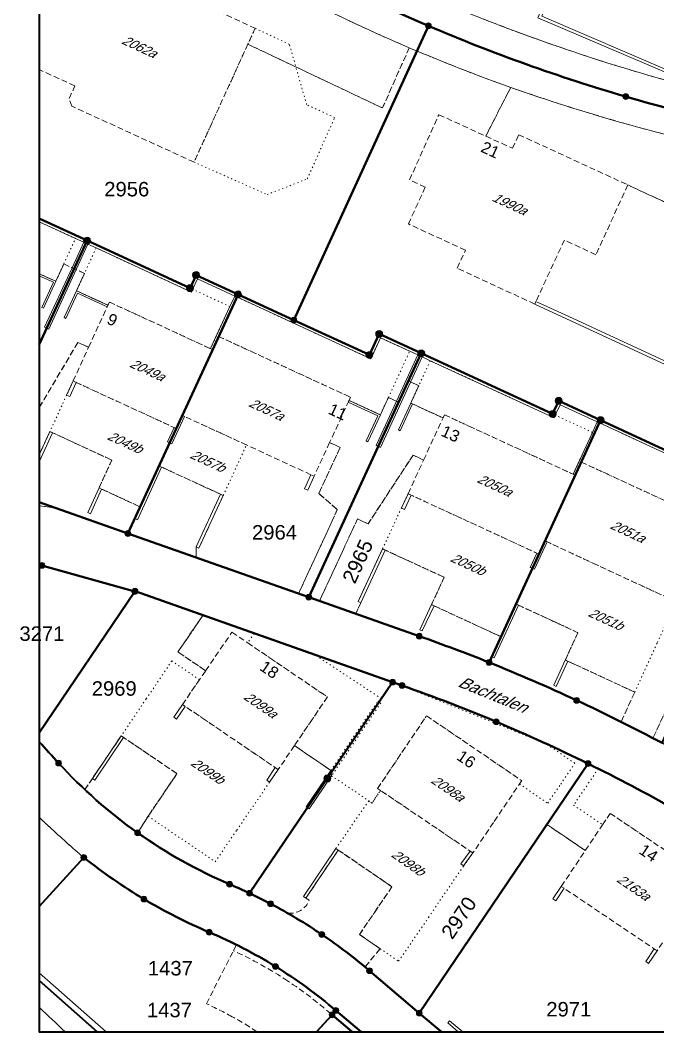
# Model space of a CAD drawing. Header units: metres. Extents: x 2681481 to 2682537, y 1228589 to 1229401.
# Drawn here: x 2681480.9 to 2681536, y 1228589 to 1228676.3 of the extents above; entities that cross this region are included whole.
import ezdxf
from ezdxf.enums import TextEntityAlignment as Align

# ---------------------------------------------------------------- set-up
doc = ezdxf.new("R2010")
doc.units = ezdxf.units.M
doc.linetypes.add('DASHED', pattern=[0.75, 0.5, -0.25])
doc.linetypes.add('DOT', pattern=[0.25, 0, -0.25])
for name, color, linetype, lineweight in [('AV_01219_Gebäudenummer_Objektnamen', 253, 'Continuous', 18), ('AV_01221_Strasse_Weg', 253, 'Continuous', 18), ('AV_01225_Übrige_befestigte_Fläche', 253, 'DASHED', 18), ('AV_01229_Strassenbeschriftung_Objektname', 253, 'Continuous', 18), ('AV_01234_Gartenanlage', 253, 'DASHED', 18), ('AV_01313_Mauer_massiver_Sockel_Lawinenverbauung', 253, 'Continuous', 18), ('AV_01321_Unterirdisches_Gebäude_Reservoir_Unterstand', 253, 'Continuous', 18), ('AV_01329_Objektname', 253, 'Continuous', 18), ('AV_01611_Parzelle', 253, 'Continuous', 40), ('AV_01619_Parzellennummer', 253, 'Continuous', 40), ('AV_01621_Projektierte_Parzelle', 1, 'Continuous', 40), ('AV_01629_Projektierte_Parzellennummer', 1, 'Continuous', 40), ('AV_01653_Bolzen', 253, 'Continuous', 15), ('AV_01657_Unversicherter_Grenzpunkt', 253, 'Continuous', 15)]:
    doc.layers.add(name, color=color, linetype=linetype, lineweight=lineweight)
doc.layers.add('AV_01226', color=253, linetype='Continuous')
doc.layers.add('AV_01299', color=253, linetype='Continuous')
doc.styles.get("Standard").update_dxf_attribs({"font": 'arial.ttf'})

# ---------------------------------------------------------------- blocks, each defined once
blk = doc.blocks.new('GPBOL')
at = {"true_color": 0xffffff}
h = blk.add_hatch(color=7, dxfattribs=at)
edge = h.paths.add_edge_path()
edge.add_arc((0, 0), 0.25, 0, 360)
blk.add_circle((0, 0), 0.25)
blk = doc.blocks.new('GPUV')
at = {"true_color": 0xffffff}
h = blk.add_hatch(color=7, dxfattribs=at)
edge = h.paths.add_edge_path()
edge.add_arc((0, 0), 0.3, 0, 360)
at = {"color": 7, "true_color": 0xffffff}
blk.add_circle((0, 0), 0.3, dxfattribs=at)
blk.add_circle((0, 0), 0.08)

msp = doc.modelspace()

# ---------------------------------------------------------------- linework, layer by layer
at = {"layer": 'AV_01221_Strasse_Weg', "linetype": 'Continuous'}
for points in [[(2681605.488, 1228679.408, -0.09128), (2681588.073, 1228669.158, -0.096375), (2681569.322, 1228666.043, -0.011178), (2681567.088, 1228666.118), (2681557.638, 1228667.053, -0.021928), (2681542.814, 1228669.59), (2681541.761, 1228669.823, -0.03646), (2681518.805, 1228677.286, -0.016419)], [(2681505.16, 1228678.337, 0.01687), (2681514.507, 1228673.969, 0.015267), (2681523.275, 1228670.539, 0.029007), (2681542.202, 1228665.128, 0.011545), (2681549.897, 1228663.587, 0.004825), (2681553.224, 1228663.031), (2681554.182, 1228662.884), (2681554.657, 1228662.813), (2681556.519, 1228662.546, 0.023239), (2681563.58, 1228661.674, 0.070824), (2681585.041, 1228663.08, 0.010696), (2681587.75, 1228663.929, 0.008421), (2681589.768, 1228664.644), (2681590.487, 1228664.917, 0.019023), (2681595.178, 1228666.938)], [(2681536.34, 1228613.955, 0.002511), (2681535.553, 1228614.371, 0.005496), (2681532.801, 1228615.782, 0.002683), (2681531.005, 1228616.665, 0.003952), (2681528.961, 1228617.635, 0.013523), (2681521.396, 1228620.911, 0.010426), (2681515.375, 1228623.174), (2681509.883, 1228625.107), (2681506.76, 1228626.204), (2681505.827, 1228626.532), (2681504.946, 1228626.842), (2681496.107, 1228629.951), (2681490.203, 1228632.036), (2681485.951, 1228633.532, 0.087269), (2681482.55, 1228634.423), (2681482.55, 1228629.318), (2681482.55, 1228629.318), (2681482.783, 1228629.287), (2681490.82, 1228627.055), (2681496.697, 1228624.984), (2681513.07, 1228619.213), (2681513.88, 1228618.918, -0.014846), (2681522.018, 1228615.787, -0.014778), (2681529.952, 1228612.17, -0.014347), (2681537.452, 1228608.214)]]:
    msp.add_lwpolyline(points, format="xyb", dxfattribs=at)
for points in [[(2681517.283, 1228589.026), (2681515.375, 1228590.645), (2681511.074, 1228594.297), (2681510.686, 1228594.622, 0.024794), (2681506.958, 1228597.422, 0.018619), (2681504.012, 1228599.261, 0.008697), (2681502.525, 1228600.08), (2681500.72, 1228600.982), (2681498.985, 1228601.764, -0.053307), (2681491.046, 1228606.203, -0.034395), (2681486.486, 1228609.93, -0.018661), (2681484.223, 1228612.222), (2681482.55, 1228614.069), (2681482.55, 1228607.529, 0.002955), (2681483.428, 1228606.706, 0.009982), (2681486.4, 1228604.064, 0.0334), (2681491.595, 1228600.48, 0.033447), (2681497.223, 1228597.624, -0.015309), (2681499.584, 1228596.534, -0.022325), (2681502.948, 1228594.661, -0.037972), (2681508.164, 1228590.871), (2681510.338, 1228589.026), (2681517.283, 1228589.026)], [(2681484.777, 1228589.026, -0.001381), (2681482.55, 1228591.141), (2681482.55, 1228589.026), (2681484.777, 1228589.026)]]:
    msp.add_lwpolyline(points, format="xyb", close=True, dxfattribs=at)
at = {"layer": 'AV_01225_Übrige_befestigte_Fläche'}
for points in [[(2681512.194, 1228668.768), (2681514.507, 1228673.969, -0.01687), (2681505.16, 1228678.337, -0.017525), (2681495.888, 1228683.767), (2681495.413, 1228682.727), (2681494.552, 1228680.844), (2681486.255, 1228684.637), (2681485.456, 1228682.907), (2681484.907, 1228681.718), (2681491.431, 1228678.694), (2681491.705, 1228679.284), (2681492.599, 1228679.612), (2681501.198, 1228675.645), (2681500.566, 1228674.275), (2681512.194, 1228668.768)], [(2681552.717, 1228662.698, -0.147693), (2681553.224, 1228663.031, -0.004825), (2681549.897, 1228663.587, -0.011545), (2681542.202, 1228665.128, -0.029007), (2681523.275, 1228670.539), (2681521.112, 1228666.336), (2681523.434, 1228665.287), (2681523.96, 1228666.465), (2681533.387, 1228662.127), (2681540.165, 1228658.98), (2681541.314, 1228662.448), (2681545.626, 1228660.442), (2681543.928, 1228656.93), (2681545.71, 1228656.068), (2681544.84, 1228654.267), (2681548.882, 1228652.312), (2681551.566, 1228657.798), (2681552.63, 1228660.074), (2681552.477, 1228662.137, -0.146116), (2681552.717, 1228662.698)], [(2681482.55, 1228634.423, -0.087269), (2681485.951, 1228633.532), (2681490.203, 1228632.036), (2681496.107, 1228629.951), (2681496.115, 1228630.882), (2681496.342, 1228630.777), (2681498.438, 1228635.319), (2681498.211, 1228635.424), (2681493.118, 1228637.77), (2681492.893, 1228637.874), (2681491.26, 1228634.337), (2681487.938, 1228635.874), (2681487.71, 1228635.978), (2681488.813, 1228638.379), (2681483.471, 1228640.837), (2681482.55, 1228638.823), (2681482.55, 1228634.423)], [(2681536.34, 1228613.955), (2681537.333, 1228613.422), (2681542.415, 1228624.281, -0.142236), (2681545.668, 1228627.988), (2681547.093, 1228627.331), (2681548.745, 1228630.974), (2681545.86, 1228632.306), (2681546.551, 1228633.806), (2681545.676, 1228634.209), (2681544.896, 1228632.514), (2681544.008, 1228632.924), (2681543.317, 1228631.426), (2681540.577, 1228632.693), (2681538.902, 1228629.06), (2681540.752, 1228628.204, -0.195251), (2681540.591, 1228625.136), (2681535.553, 1228614.371, -0.002511), (2681536.34, 1228613.955)], [(2681510.326, 1228626.064), (2681509.883, 1228625.107), (2681515.375, 1228623.174, -0.010426), (2681521.396, 1228620.911, -0.013523), (2681528.961, 1228617.635, -0.003952), (2681531.005, 1228616.665, -0.002683), (2681532.801, 1228615.782), (2681533.977, 1228618.345), (2681528.212, 1228621.01), (2681527.985, 1228621.116), (2681529.075, 1228623.477), (2681523.949, 1228625.848), (2681523.721, 1228625.953), (2681522.421, 1228623.133), (2681516.66, 1228625.791), (2681516.433, 1228625.896), (2681517.521, 1228628.258), (2681512.198, 1228630.709), (2681510.099, 1228626.169), (2681510.326, 1228626.064)], [(2681487.141, 1228610.895), (2681486.486, 1228609.93, 0.034395), (2681491.046, 1228606.203), (2681491.954, 1228607.631), (2681494.443, 1228611.308), (2681489.629, 1228614.572), (2681487.141, 1228610.895)], [(2681547.428, 1228594.631), (2681555.722, 1228589.026), (2681555.889, 1228589.026), (2681557.146, 1228590.893), (2681549.389, 1228596.17), (2681550.304, 1228597.509, 0.217789), (2681550.422, 1228598.188, 0.115473), (2681549.439, 1228600.741, 0.115655), (2681547.425, 1228602.592), (2681545.768, 1228603.526), (2681537.452, 1228608.214, 0.014347), (2681529.952, 1228612.17), (2681526.393, 1228606.92), (2681526.537, 1228606.826), (2681529.712, 1228604.67), (2681531.205, 1228606.895), (2681531.863, 1228607.875), (2681540.147, 1228602.315), (2681539.746, 1228601.717), (2681544.2, 1228598.701), (2681543.317, 1228597.409), (2681543.45, 1228597.319), (2681547.428, 1228594.631)], [(2681505.86, 1228600.382, -0.339204), (2681504.012, 1228599.261, -0.018619), (2681506.958, 1228597.422, -0.024794), (2681510.686, 1228594.622), (2681511.995, 1228596.196), (2681510.203, 1228597.417), (2681513.013, 1228601.544), (2681508.373, 1228604.713), (2681505.582, 1228600.569), (2681505.86, 1228600.382)], [(2681507.731, 1228590.574), (2681509.557, 1228589.026), (2681510.338, 1228589.026), (2681508.164, 1228590.871, 0.037972), (2681502.948, 1228594.661, 0.022325), (2681499.584, 1228596.534), (2681499.324, 1228596.023, -0.038196), (2681504.003, 1228593.418, -0.033782), (2681507.731, 1228590.574)]]:
    msp.add_lwpolyline(points, format="xyb", close=True, dxfattribs=at)
for points in [[(2681483.98, 1228653.807), (2681482.55, 1228654.463), (2681482.55, 1228642.912), (2681485.884, 1228648.534), (2681486.811, 1228648.11), (2681488.484, 1228651.743), (2681485.763, 1228652.991), (2681486.451, 1228654.491), (2681484.669, 1228655.306), (2681483.98, 1228653.807)], [(2681514.836, 1228638.799), (2681515.744, 1228638.38), (2681517.421, 1228642.012), (2681514.636, 1228643.296), (2681515.326, 1228644.795), (2681514.437, 1228645.205), (2681513.59, 1228643.366), (2681512.701, 1228643.777), (2681512.01, 1228642.278), (2681509.306, 1228643.526), (2681507.631, 1228639.892), (2681508.539, 1228639.473), (2681506.702, 1228635.489), (2681508.293, 1228634.098), (2681507.843, 1228633.123), (2681504.946, 1228626.842), (2681505.827, 1228626.532), (2681506.76, 1228626.204), (2681509.565, 1228632.295), (2681510.045, 1228633.29), (2681510.952, 1228632.869), (2681514.836, 1228638.799)], [(2681507.763, 1228611.382), (2681513.07, 1228619.213), (2681496.697, 1228624.984), (2681494.529, 1228621.822), (2681496.909, 1228620.186), (2681499.191, 1228623.518), (2681500.553, 1228622.594), (2681507.433, 1228617.926), (2681504.587, 1228613.725), (2681507.735, 1228611.586), (2681507.763, 1228611.382)]]:
    msp.add_lwpolyline(points, close=True, dxfattribs=at)
at = {"layer": 'AV_01226', "linetype": 'Continuous'}
msp.add_lwpolyline([(2681482.55, 1228591.141, 0.001381), (2681484.777, 1228589.026), (2681487.561, 1228589.026), (2681482.55, 1228593.447), (2681482.55, 1228591.141)], format="xyb", close=True, dxfattribs=at)
at = {"layer": 'AV_01234_Gartenanlage'}
for points in [[(2681518.805, 1228677.286, 0.03646), (2681541.761, 1228669.823), (2681544.272, 1228671.426), (2681555.808, 1228669.43), (2681557.638, 1228667.053), (2681567.088, 1228666.118, 0.011178), (2681569.322, 1228666.043), (2681536.181, 1228704.078)], [(2681540.165, 1228658.98), (2681533.387, 1228662.127), (2681530.623, 1228656.103), (2681527.904, 1228657.368), (2681525.34, 1228651.845), (2681518.636, 1228654.94), (2681519.35, 1228656.49), (2681514.429, 1228658.76), (2681515.89, 1228661.931), (2681514.531, 1228662.557), (2681517.056, 1228668.19), (2681521.112, 1228666.336), (2681523.275, 1228670.539, -0.015267), (2681514.507, 1228673.969), (2681512.194, 1228668.768), (2681500.566, 1228674.275), (2681495.917, 1228664.095), (2681485.364, 1228668.924), (2681485.122, 1228669.581), (2681485.625, 1228670.671), (2681485.625, 1228670.671), (2681482.55, 1228672.089), (2681482.55, 1228654.463), (2681483.98, 1228653.807), (2681484.669, 1228655.306), (2681486.451, 1228654.491), (2681485.763, 1228652.991), (2681488.484, 1228651.743), (2681488.609, 1228652.016), (2681497.337, 1228647.996), (2681497.519, 1228647.913), (2681498.041, 1228649.047), (2681509.432, 1228643.798), (2681509.306, 1228643.526), (2681512.01, 1228642.278), (2681512.701, 1228643.777), (2681513.59, 1228643.366), (2681514.437, 1228645.205), (2681515.326, 1228644.795), (2681514.636, 1228643.296), (2681517.421, 1228642.012), (2681517.547, 1228642.284), (2681528.666, 1228637.154), (2681528.848, 1228637.07), (2681529.371, 1228638.205), (2681540.703, 1228632.965)], [(2681537.562, 1228626.153), (2681526.231, 1228631.394), (2681525.708, 1228630.258), (2681514.401, 1228635.475), (2681515.744, 1228638.38), (2681514.836, 1228638.799), (2681510.952, 1228632.869), (2681510.045, 1228633.29), (2681509.565, 1228632.295), (2681506.76, 1228626.204), (2681509.883, 1228625.107), (2681510.326, 1228626.064), (2681510.099, 1228626.169), (2681512.198, 1228630.709), (2681517.521, 1228628.258), (2681516.433, 1228625.896), (2681516.66, 1228625.791), (2681522.421, 1228623.133), (2681523.721, 1228625.953), (2681523.949, 1228625.848), (2681529.075, 1228623.477), (2681527.985, 1228621.116), (2681528.212, 1228621.01), (2681533.977, 1228618.345), (2681532.801, 1228615.782, -0.005496), (2681535.553, 1228614.371), (2681540.591, 1228625.136, 0.195251)], [(2681536.382, 1228596.709), (2681535.914, 1228596.012), (2681527.636, 1228601.576), (2681529.712, 1228604.67), (2681526.537, 1228606.826), (2681526.393, 1228606.92), (2681529.952, 1228612.17, 0.014778), (2681522.018, 1228615.787, 0.014846), (2681513.88, 1228618.918), (2681513.07, 1228619.213), (2681507.763, 1228611.382), (2681507.735, 1228611.586), (2681504.587, 1228613.725), (2681503.186, 1228611.658), (2681494.915, 1228617.276), (2681496.909, 1228620.186), (2681494.529, 1228621.822), (2681496.697, 1228624.984), (2681490.82, 1228627.055), (2681482.783, 1228629.287), (2681482.55, 1228629.318), (2681482.55, 1228614.069), (2681484.223, 1228612.222, 0.018661), (2681486.486, 1228609.93), (2681487.141, 1228610.895), (2681489.629, 1228614.572), (2681494.443, 1228611.308), (2681491.954, 1228607.631), (2681491.046, 1228606.203, 0.053307), (2681498.985, 1228601.764), (2681500.72, 1228600.982), (2681502.525, 1228600.08, -0.008697), (2681504.012, 1228599.261, 0.339204), (2681505.86, 1228600.382), (2681505.582, 1228600.569), (2681508.373, 1228604.713), (2681513.013, 1228601.544), (2681510.203, 1228597.417), (2681511.995, 1228596.196), (2681510.686, 1228594.622), (2681511.074, 1228594.297), (2681515.375, 1228590.645), (2681517.283, 1228589.026), (2681542.268, 1228589.026)]]:
    msp.add_lwpolyline(points, format="xyb", dxfattribs=at)
for points in [[(2681485.884, 1228648.534), (2681482.55, 1228642.912), (2681482.55, 1228638.823), (2681483.471, 1228640.837), (2681488.813, 1228638.379), (2681487.71, 1228635.978), (2681487.938, 1228635.874), (2681491.26, 1228634.337), (2681492.893, 1228637.874), (2681493.118, 1228637.77), (2681498.211, 1228635.424), (2681498.438, 1228635.319), (2681496.342, 1228630.777), (2681496.115, 1228630.882), (2681496.107, 1228629.951), (2681504.946, 1228626.842), (2681507.843, 1228633.123), (2681508.293, 1228634.098), (2681506.702, 1228635.489), (2681508.539, 1228639.473), (2681507.631, 1228639.892), (2681506.291, 1228636.986), (2681506.019, 1228637.112), (2681500.449, 1228639.679), (2681494.902, 1228642.235), (2681494.378, 1228641.1), (2681485.472, 1228645.202), (2681486.811, 1228648.11), (2681485.884, 1228648.534)], [(2681524.219, 1228610.705), (2681521.786, 1228607.095), (2681520.011, 1228604.461), (2681512.02, 1228609.861), (2681511.772, 1228610.029), (2681516.001, 1228616.296), (2681524.219, 1228610.705)]]:
    msp.add_lwpolyline(points, close=True, dxfattribs=at)
msp.add_lwpolyline([(2681482.55, 1228593.447), (2681487.561, 1228589.026), (2681501.356, 1228589.026, 0.023859), (2681499.217, 1228590.323, 0.017908), (2681496.987, 1228591.447), (2681499.324, 1228596.023), (2681499.584, 1228596.534, 0.015309), (2681497.223, 1228597.624, -0.033447), (2681491.595, 1228600.48, -0.0334), (2681486.4, 1228604.064, -0.009982), (2681483.428, 1228606.706, -0.002955), (2681482.55, 1228607.529), (2681482.55, 1228593.447)], format="xyb", close=True, dxfattribs=at)
at = {"layer": 'AV_01313_Mauer_massiver_Sockel_Lawinenverbauung', "linetype": 'Continuous'}
for points in [[(2681537.221, 1228671.865), (2681525.948, 1228676.682), (2681527.027, 1228679.224), (2681526.797, 1228679.322), (2681525.621, 1228676.551), (2681537.165, 1228671.617), (2681543.009, 1228671.619), (2681544.326, 1228674.569), (2681544.098, 1228674.671), (2681542.848, 1228671.869), (2681537.221, 1228671.865)], [(2681511.068, 1228647.449), (2681504.53, 1228650.463), (2681504.53, 1228650.463), (2681499.717, 1228652.681), (2681499.717, 1228652.681), (2681496.092, 1228654.351), (2681496.092, 1228654.351), (2681495.569, 1228653.216), (2681495.569, 1228653.216), (2681486.678, 1228657.32), (2681486.678, 1228657.32), (2681482.55, 1228659.22)], [(2681482.55, 1228658.946), (2681485.678, 1228657.507), (2681486.391, 1228657.177), (2681486.391, 1228657.177), (2681486.755, 1228657.009), (2681486.755, 1228657.009), (2681487.457, 1228656.685), (2681487.457, 1228656.685), (2681495.691, 1228652.884), (2681495.691, 1228652.884), (2681495.796, 1228653.111), (2681495.796, 1228653.111), (2681496.214, 1228654.019), (2681496.214, 1228654.019), (2681499.431, 1228652.538), (2681499.431, 1228652.538), (2681499.612, 1228652.454), (2681499.612, 1228652.454), (2681511.19, 1228647.117), (2681511.19, 1228647.117), (2681512.027, 1228648.934), (2681512.027, 1228648.934), (2681514.544, 1228647.773), (2681514.544, 1228647.773), (2681515.251, 1228647.448), (2681515.251, 1228647.448), (2681515.614, 1228647.28), (2681515.614, 1228647.28), (2681516.32, 1228646.954), (2681516.32, 1228646.954), (2681527.014, 1228642.022), (2681527.014, 1228642.022), (2681527.119, 1228642.249), (2681527.119, 1228642.249), (2681527.537, 1228643.157), (2681527.537, 1228643.157), (2681530.75, 1228641.675), (2681530.75, 1228641.675), (2681530.931, 1228641.591), (2681530.931, 1228641.591), (2681542.491, 1228636.247)], [(2681483.378, 1228649.683), (2681485.744, 1228654.816), (2681486.755, 1228657.009), (2681486.391, 1228657.177), (2681485.379, 1228654.979), (2681483.014, 1228649.85), (2681483.378, 1228649.683)], [(2681482.915, 1228651.49), (2681483.98, 1228653.807), (2681483.98, 1228653.807), (2681482.55, 1228654.463)], [(2681482.55, 1228654.288), (2681483.768, 1228653.729), (2681482.769, 1228651.556), (2681482.769, 1228651.556), (2681482.915, 1228651.49), (2681482.915, 1228651.49)], [(2681484.844, 1228650.607), (2681485.841, 1228652.778), (2681488.417, 1228651.596), (2681488.484, 1228651.743), (2681485.908, 1228652.924), (2681485.763, 1228652.991), (2681484.698, 1228650.673), (2681484.844, 1228650.607)], [(2681498.041, 1228649.047), (2681499.612, 1228652.454), (2681499.431, 1228652.538), (2681499.012, 1228651.629), (2681497.337, 1228647.996), (2681497.519, 1228647.913), (2681498.041, 1228649.047)], [(2681538.057, 1228646.248), (2681528.294, 1228650.757), (2681525.445, 1228652.072), (2681525.34, 1228651.845), (2681538.178, 1228645.916), (2681539.02, 1228647.742), (2681538.793, 1228647.846), (2681538.057, 1228646.248)], [(2681538.354, 1228638.437), (2681531.036, 1228641.818), (2681531.036, 1228641.818), (2681527.415, 1228643.489), (2681527.415, 1228643.489), (2681526.892, 1228642.354), (2681526.892, 1228642.354), (2681515.537, 1228647.591), (2681515.537, 1228647.591), (2681511.905, 1228649.266), (2681511.905, 1228649.266), (2681511.068, 1228647.449), (2681511.068, 1228647.449)], [(2681512.013, 1228639.467), (2681515.614, 1228647.28), (2681515.251, 1228647.448), (2681511.65, 1228639.635), (2681512.013, 1228639.467)], [(2681485.179, 1228643.85), (2681485.744, 1228645.076), (2681485.472, 1228645.202), (2681484.908, 1228643.976), (2681485.179, 1228643.85)], [(2681510.942, 1228639.962), (2681512.01, 1228642.278), (2681509.306, 1228643.526), (2681509.239, 1228643.381), (2681511.798, 1228642.2), (2681510.797, 1228640.029), (2681510.942, 1228639.962)], [(2681513.713, 1228640.913), (2681514.781, 1228643.229), (2681514.636, 1228643.296), (2681513.568, 1228640.98), (2681513.713, 1228640.913)], [(2681493.994, 1228639.791), (2681495.084, 1228642.151), (2681494.902, 1228642.235), (2681494.378, 1228641.1), (2681494.196, 1228641.184), (2681493.632, 1228639.959), (2681493.994, 1228639.791)], [(2681529.371, 1228638.205), (2681530.931, 1228641.591), (2681530.75, 1228641.675), (2681530.331, 1228640.766), (2681528.666, 1228637.154), (2681528.848, 1228637.07), (2681529.371, 1228638.205)], [(2681482.55, 1228638.222), (2681483.698, 1228640.732), (2681483.471, 1228640.837), (2681483.471, 1228640.837), (2681482.55, 1228638.823)], [(2681491.024, 1228633.221), (2681493.118, 1228637.77), (2681492.893, 1228637.874), (2681491.26, 1228634.337), (2681490.797, 1228633.325), (2681491.024, 1228633.221)], [(2681505.735, 1228635.78), (2681506.291, 1228636.986), (2681506.019, 1228637.112), (2681505.463, 1228635.905), (2681505.735, 1228635.78)], [(2681486.968, 1228633.741), (2681487.938, 1228635.874), (2681487.71, 1228635.978), (2681486.742, 1228633.845), (2681486.968, 1228633.741)], [(2681496.342, 1228630.777), (2681498.438, 1228635.319), (2681498.211, 1228635.424), (2681496.115, 1228630.882), (2681496.342, 1228630.777)], [(2681514.108, 1228634.122), (2681514.673, 1228635.349), (2681514.401, 1228635.475), (2681513.835, 1228634.248), (2681514.108, 1228634.122)], [(2681525.324, 1228628.948), (2681526.413, 1228631.31), (2681526.231, 1228631.394), (2681525.708, 1228630.258), (2681525.526, 1228630.343), (2681524.961, 1228629.116), (2681525.324, 1228628.948)], [(2681510.326, 1228626.064), (2681512.425, 1228630.604), (2681512.198, 1228630.709), (2681510.099, 1228626.169), (2681510.326, 1228626.064)], [(2681521.852, 1228621.302), (2681523.949, 1228625.848), (2681523.721, 1228625.953), (2681521.624, 1228621.407), (2681521.852, 1228621.302)], [(2681515.624, 1228623.627), (2681516.66, 1228625.791), (2681516.433, 1228625.896), (2681515.428, 1228623.714), (2681515.624, 1228623.627)], [(2681527.207, 1228618.834), (2681528.212, 1228621.01), (2681527.985, 1228621.116), (2681526.981, 1228618.939), (2681527.207, 1228618.834)], [(2681494.415, 1228616.017), (2681495.162, 1228617.105), (2681494.915, 1228617.276), (2681494.168, 1228616.187), (2681494.415, 1228616.017)], [(2681487.347, 1228610.755), (2681489.836, 1228614.432), (2681489.629, 1228614.572), (2681487.141, 1228610.895), (2681487.347, 1228610.755)], [(2681502.446, 1228610.566), (2681503.186, 1228611.658), (2681502.938, 1228611.826), (2681502.199, 1228610.734), (2681502.446, 1228610.566)], [(2681505.867, 1228608.268), (2681507.799, 1228611.127), (2681507.763, 1228611.382), (2681507.735, 1228611.586), (2681505.606, 1228608.445), (2681505.867, 1228608.268)], [(2681505.582, 1228600.569), (2681508.373, 1228604.713), (2681508.165, 1228604.852), (2681505.375, 1228600.709), (2681505.582, 1228600.569)], [(2681519.204, 1228603.357), (2681520.011, 1228604.461), (2681519.762, 1228604.629), (2681518.957, 1228603.526), (2681519.204, 1228603.357)], [(2681527.156, 1228600.322), (2681527.884, 1228601.408), (2681527.636, 1228601.576), (2681526.907, 1228600.489), (2681527.156, 1228600.322)], [(2681535.184, 1228594.925), (2681535.914, 1228596.012), (2681535.665, 1228596.179), (2681534.935, 1228595.093), (2681535.184, 1228594.925)], [(2681488.318, 1228589.026), (2681482.55, 1228594.115)], [(2681482.55, 1228593.447), (2681487.561, 1228589.026)], [(2681519.133, 1228589.026), (2681517.987, 1228589.975), (2681517.828, 1228589.783), (2681517.828, 1228589.783), (2681518.742, 1228589.026)]]:
    msp.add_lwpolyline(points, dxfattribs=at)
at = {"layer": 'AV_01321_Unterirdisches_Gebäude_Reservoir_Unterstand', "linetype": 'DOT'}
for points in [[(2681508.068, 1228667.942), (2681505.644, 1228669.06), (2681504.154, 1228674.261), (2681501.198, 1228675.645), (2681500.566, 1228674.275), (2681495.917, 1228664.095)], [(2681495.917, 1228664.095), (2681502.23, 1228661.297), (2681505.7, 1228662.648), (2681508.068, 1228667.942)], [(2681485.678, 1228657.507), (2681482.55, 1228658.946)], [(2681484.669, 1228655.306), (2681485.678, 1228657.507)], [(2681497.337, 1228647.996), (2681499.012, 1228651.629), (2681495.796, 1228653.111), (2681495.691, 1228652.884), (2681487.457, 1228656.685), (2681486.451, 1228654.491)], [(2681482.55, 1228654.463), (2681483.98, 1228653.807), (2681484.669, 1228655.306), (2681484.669, 1228655.306)], [(2681486.451, 1228654.491), (2681485.763, 1228652.991), (2681488.484, 1228651.743)], [(2681514.544, 1228647.773), (2681512.027, 1228648.934), (2681511.19, 1228647.117), (2681499.612, 1228652.454), (2681498.041, 1228649.047)], [(2681488.484, 1228651.743), (2681488.609, 1228652.016), (2681497.337, 1228647.996)], [(2681498.041, 1228649.047), (2681509.432, 1228643.798), (2681509.306, 1228643.526)], [(2681512.701, 1228643.777), (2681514.544, 1228647.773)], [(2681516.32, 1228646.954), (2681515.326, 1228644.795)], [(2681528.666, 1228637.154), (2681530.331, 1228640.766), (2681527.119, 1228642.249), (2681527.014, 1228642.022), (2681516.32, 1228646.954)], [(2681494.378, 1228641.1), (2681485.472, 1228645.202), (2681484.908, 1228643.976), (2681484.491, 1228643.068)], [(2681515.326, 1228644.795), (2681514.636, 1228643.296)], [(2681509.306, 1228643.526), (2681512.01, 1228642.278), (2681512.701, 1228643.777)], [(2681484.491, 1228643.068), (2681483.471, 1228640.837), (2681488.813, 1228638.379), (2681487.71, 1228635.978), (2681487.938, 1228635.874), (2681491.26, 1228634.337)], [(2681514.636, 1228643.296), (2681517.421, 1228642.012)], [(2681498.438, 1228635.319), (2681500.449, 1228639.679), (2681494.902, 1228642.235), (2681494.378, 1228641.1), (2681492.893, 1228637.874)], [(2681517.421, 1228642.012), (2681517.547, 1228642.284), (2681528.666, 1228637.154)], [(2681492.893, 1228637.874), (2681494.378, 1228641.1)], [(2681544.008, 1228632.924), (2681545.843, 1228636.9), (2681543.328, 1228638.064), (2681542.491, 1228636.247), (2681530.931, 1228641.591), (2681529.371, 1228638.205)], [(2681529.371, 1228638.205), (2681540.703, 1228632.965), (2681540.577, 1228632.693)], [(2681491.26, 1228634.337), (2681492.893, 1228637.874)], [(2681492.893, 1228637.874), (2681498.438, 1228635.319)], [(2681525.708, 1228630.258), (2681514.401, 1228635.475), (2681513.835, 1228634.248), (2681513.415, 1228633.34)], [(2681513.415, 1228633.34), (2681512.198, 1228630.709), (2681517.521, 1228628.258), (2681516.433, 1228625.896), (2681522.421, 1228623.133), (2681523.721, 1228625.953)], [(2681535.938, 1228622.618), (2681536.997, 1228624.927), (2681537.562, 1228626.153), (2681526.231, 1228631.394), (2681525.708, 1228630.258), (2681523.721, 1228625.953)], [(2681523.721, 1228625.953), (2681525.708, 1228630.258)], [(2681523.721, 1228625.953), (2681523.949, 1228625.848), (2681529.075, 1228623.477), (2681527.985, 1228621.116), (2681530.967, 1228619.737), (2681533.977, 1228618.345), (2681535.938, 1228622.618)], [(2681507.735, 1228611.586), (2681511.794, 1228617.573), (2681511.907, 1228617.497), (2681512.1, 1228617.781), (2681506.325, 1228621.59), (2681501.102, 1228623.405), (2681500.553, 1228622.594), (2681507.433, 1228617.926), (2681504.587, 1228613.725)], [(2681499.608, 1228606.44), (2681502.446, 1228610.566), (2681503.186, 1228611.658), (2681494.915, 1228617.276), (2681496.377, 1228619.409), (2681494.005, 1228621.038), (2681491.786, 1228617.759)], [(2681526.464, 1228608.749), (2681527.586, 1228610.406), (2681528.802, 1228612.2), (2681526.299, 1228613.903), (2681513.07, 1228619.213), (2681512.1, 1228617.781), (2681511.907, 1228617.497), (2681512.042, 1228617.405), (2681507.799, 1228611.127)], [(2681491.786, 1228617.759), (2681489.629, 1228614.572), (2681494.443, 1228611.308), (2681491.954, 1228607.631), (2681497.744, 1228603.704), (2681499.608, 1228606.44)], [(2681512.02, 1228609.861), (2681511.772, 1228610.029), (2681516.001, 1228616.296), (2681524.219, 1228610.705), (2681524.02, 1228610.41)], [(2681504.587, 1228613.725), (2681507.735, 1228611.586)], [(2681507.799, 1228611.127), (2681511.018, 1228608.947), (2681511.283, 1228608.767), (2681512.02, 1228609.861)], [(2681524.02, 1228610.41), (2681526.332, 1228608.839), (2681526.464, 1228608.749)], [(2681512.02, 1228609.861), (2681511.283, 1228608.767), (2681511.018, 1228608.947)], [(2681516.173, 1228598.904), (2681519.204, 1228603.357), (2681520.011, 1228604.461), (2681512.02, 1228609.861)], [(2681511.018, 1228608.947), (2681508.165, 1228604.852)], [(2681528.702, 1228608.595), (2681531.205, 1228606.895)], [(2681531.205, 1228606.895), (2681531.863, 1228607.875), (2681540.147, 1228602.315), (2681539.746, 1228601.717), (2681544.2, 1228598.701), (2681545.569, 1228600.703)], [(2681508.165, 1228604.852), (2681513.013, 1228601.544), (2681510.203, 1228597.417), (2681511.995, 1228596.196), (2681513.589, 1228595.11), (2681516.173, 1228598.904)]]:
    msp.add_lwpolyline(points, dxfattribs=at)
msp.add_lwpolyline([(2681545.569, 1228600.703), (2681541.101, 1228603.724), (2681542.291, 1228605.486), (2681537.452, 1228608.214, 0.012754), (2681530.826, 1228611.737), (2681530.027, 1228610.555), (2681528.702, 1228608.595)], format="xyb", dxfattribs=at)
at = {"layer": 'AV_01611_Parzelle', "linetype": 'Continuous'}
for points in [[(2681533.212, 1228669.751, 0.030213), (2681550.887, 1228665.747, 0.008394), (2681555.771, 1228665.028, 0.005531), (2681559.201, 1228664.621, 0.018735), (2681570.461, 1228663.842, 0.003776), (2681571.255, 1228663.823), (2681536.181, 1228704.078), (2681519.283, 1228712.126), (2681504.643, 1228681.384, 0.02136), (2681516.161, 1228675.862, 0.030211), (2681533.212, 1228669.751)], [(2681482.55, 1228659.22), (2681486.678, 1228657.32), (2681495.569, 1228653.216), (2681496.092, 1228654.351), (2681499.717, 1228652.681), (2681504.53, 1228650.463), (2681516.161, 1228675.862, -0.02136), (2681504.643, 1228681.384, -0.012107), (2681498.296, 1228684.959), (2681482.55, 1228694.598), (2681482.55, 1228659.22)], [(2681516.161, 1228675.862), (2681504.53, 1228650.463), (2681511.068, 1228647.449), (2681511.905, 1228649.266), (2681515.537, 1228647.591), (2681526.892, 1228642.354), (2681527.415, 1228643.489), (2681531.036, 1228641.818), (2681538.354, 1228638.437), (2681550.887, 1228665.747, -0.030213), (2681533.212, 1228669.751, -0.030211), (2681516.161, 1228675.862)], [(2681515.537, 1228647.591), (2681505.827, 1228626.532), (2681515.375, 1228623.174, -0.010426), (2681521.396, 1228620.911), (2681531.036, 1228641.818), (2681527.415, 1228643.489), (2681526.892, 1228642.354), (2681515.537, 1228647.591)], [(2681531.036, 1228641.818), (2681521.396, 1228620.911, -0.013523), (2681528.961, 1228617.635, -0.013505), (2681536.34, 1228613.955), (2681546.833, 1228636.719), (2681543.206, 1228638.396), (2681542.369, 1228636.579), (2681538.354, 1228638.437), (2681531.036, 1228641.818)], [(2681490.804, 1228627.032), (2681482.55, 1228614.845), (2681482.55, 1228614.066, 0.002567), (2681484.223, 1228612.222, 0.053424), (2681491.046, 1228606.203, 0.053307), (2681498.985, 1228601.764, -0.010134), (2681500.72, 1228600.982), (2681507.429, 1228610.888), (2681513.07, 1228619.213), (2681490.82, 1228627.055), (2681490.804, 1228627.032)], [(2681507.429, 1228610.888), (2681500.72, 1228600.982, -0.01086), (2681502.525, 1228600.08, -0.027506), (2681506.958, 1228597.422, -0.027478), (2681511.074, 1228594.297), (2681515.375, 1228590.645), (2681529.952, 1228612.17, 0.014778), (2681522.018, 1228615.787, 0.014846), (2681513.88, 1228618.918), (2681513.07, 1228619.213), (2681507.429, 1228610.888)], [(2681484.223, 1228612.222, -0.002567), (2681482.55, 1228614.066), (2681482.55, 1228599.839), (2681486.4, 1228604.064, 0.0334), (2681491.595, 1228600.48, 0.033447), (2681497.223, 1228597.624, -0.037953), (2681502.948, 1228594.661, -0.037972), (2681508.164, 1228590.871), (2681510.338, 1228589.026), (2681517.283, 1228589.026), (2681515.375, 1228590.645), (2681511.074, 1228594.297, 0.027478), (2681506.958, 1228597.422, 0.027506), (2681502.525, 1228600.08, 0.01086), (2681500.72, 1228600.982, 0.010134), (2681498.985, 1228601.764, -0.053307), (2681491.046, 1228606.203, -0.053424), (2681484.223, 1228612.222)], [(2681515.375, 1228590.645), (2681517.283, 1228589.026), (2681538.36, 1228589.026), (2681540.234, 1228591.796), (2681538.577, 1228592.918), (2681545.768, 1228603.526), (2681537.452, 1228608.214, 0.014347), (2681529.952, 1228612.17), (2681515.375, 1228590.645)], [(2681482.55, 1228593.447), (2681487.561, 1228589.026), (2681506.506, 1228589.026), (2681507.841, 1228590.491), (2681509.568, 1228589.026), (2681510.338, 1228589.026), (2681508.164, 1228590.871, 0.037972), (2681502.948, 1228594.661, 0.037953), (2681497.223, 1228597.624, -0.033447), (2681491.595, 1228600.48, -0.0334), (2681486.4, 1228604.064), (2681482.55, 1228599.839), (2681482.55, 1228593.447)]]:
    msp.add_lwpolyline(points, format="xyb", close=True, dxfattribs=at)
for points in [[(2681486.678, 1228657.32), (2681482.55, 1228659.22), (2681482.55, 1228648.354), (2681486.678, 1228657.32)], [(2681486.678, 1228657.32), (2681482.55, 1228648.354), (2681482.55, 1228634.73), (2681490.203, 1228632.036), (2681499.717, 1228652.681), (2681496.092, 1228654.351), (2681495.569, 1228653.216), (2681486.678, 1228657.32)], [(2681499.717, 1228652.681), (2681490.203, 1228632.036), (2681505.827, 1228626.532), (2681515.537, 1228647.591), (2681511.905, 1228649.266), (2681511.068, 1228647.449), (2681504.53, 1228650.463), (2681499.717, 1228652.681)], [(2681482.55, 1228614.845), (2681490.804, 1228627.032), (2681482.783, 1228629.287), (2681482.55, 1228629.318), (2681482.55, 1228614.845)], [(2681487.561, 1228589.026), (2681482.55, 1228593.447), (2681482.55, 1228589.026), (2681487.561, 1228589.026)], [(2681507.841, 1228590.491), (2681506.506, 1228589.026), (2681509.568, 1228589.026), (2681507.841, 1228590.491)]]:
    msp.add_lwpolyline(points, close=True, dxfattribs=at)
msp.add_lwpolyline([(2681536.34, 1228613.955, 0.013505), (2681528.961, 1228617.635, 0.013523), (2681521.396, 1228620.911, 0.010426), (2681515.375, 1228623.174), (2681505.827, 1228626.532), (2681490.203, 1228632.036), (2681482.55, 1228634.73), (2681482.55, 1228629.318), (2681482.783, 1228629.287), (2681490.804, 1228627.032), (2681490.82, 1228627.055), (2681513.07, 1228619.213), (2681513.88, 1228618.918, -0.014846), (2681522.018, 1228615.787, -0.014778), (2681529.952, 1228612.17, -0.014347), (2681537.452, 1228608.214)], format="xyb", dxfattribs=at)
at = {"layer": 'AV_01621_Projektierte_Parzelle', "linetype": 'Continuous'}
for points in [[(2681549.637, 1228606.512), (2681539.663, 1228612.134), (2681539.663, 1228612.134, 0.006255), (2681536.34, 1228613.955), (2681536.34, 1228613.955, 0.013505), (2681528.961, 1228617.635), (2681528.961, 1228617.635, 0.013523), (2681521.396, 1228620.911), (2681521.396, 1228620.911, 0.010426), (2681515.375, 1228623.174), (2681515.375, 1228623.174), (2681505.827, 1228626.532), (2681505.827, 1228626.532), (2681490.203, 1228632.036), (2681490.203, 1228632.036), (2681482.55, 1228634.73)], [(2681482.55, 1228629.318), (2681482.783, 1228629.287), (2681490.804, 1228627.032), (2681490.804, 1228627.032), (2681490.82, 1228627.055), (2681490.82, 1228627.055), (2681513.07, 1228619.213), (2681513.07, 1228619.213), (2681513.88, 1228618.918), (2681513.88, 1228618.918, -0.014846), (2681522.018, 1228615.787), (2681522.018, 1228615.787, -0.014778), (2681529.952, 1228612.17), (2681529.952, 1228612.17, -0.014347), (2681537.452, 1228608.214)], [(2681517.283, 1228589.026), (2681515.375, 1228590.645), (2681511.074, 1228594.297), (2681511.074, 1228594.297, 0.027478), (2681506.958, 1228597.422), (2681506.958, 1228597.422, 0.027506), (2681502.525, 1228600.08), (2681502.525, 1228600.08, 0.01086), (2681500.72, 1228600.982), (2681500.72, 1228600.982, 0.010134), (2681498.985, 1228601.764), (2681498.985, 1228601.764, -0.053307), (2681491.046, 1228606.203), (2681491.046, 1228606.203, -0.053424), (2681484.223, 1228612.222), (2681484.223, 1228612.222, -0.002321), (2681482.55, 1228614.066)], [(2681482.55, 1228599.839), (2681486.4, 1228604.064, 0.0334), (2681491.595, 1228600.48), (2681491.595, 1228600.48, 0.033447), (2681497.223, 1228597.624), (2681497.223, 1228597.624, -0.037953), (2681502.948, 1228594.661), (2681502.948, 1228594.661, -0.037972), (2681508.164, 1228590.871), (2681508.164, 1228590.871), (2681510.338, 1228589.026)], [(2681508.164, 1228590.871, 0.037972), (2681502.948, 1228594.661), (2681502.948, 1228594.661, 0.037953), (2681497.223, 1228597.624), (2681497.223, 1228597.624, -0.033447), (2681491.595, 1228600.48), (2681491.595, 1228600.48, -0.0334), (2681486.4, 1228604.064), (2681486.4, 1228604.064), (2681482.55, 1228599.839)]]:
    msp.add_lwpolyline(points, format="xyb", dxfattribs=at)
for points in [[(2681482.55, 1228593.447), (2681487.561, 1228589.026)], [(2681510.338, 1228589.026), (2681508.164, 1228590.871), (2681507.841, 1228590.491), (2681507.841, 1228590.491), (2681506.506, 1228589.026)], [(2681506.506, 1228589.026), (2681507.841, 1228590.491), (2681508.164, 1228590.871), (2681508.164, 1228590.871)]]:
    msp.add_lwpolyline(points, dxfattribs=at)

# ---------------------------------------------------------------- block references
at = {"layer": 'AV_01653_Bolzen', "linetype": 'Continuous'}
for p in [(2681516.161, 1228675.862), (2681533.212, 1228669.751), (2681504.53, 1228650.463), (2681490.203, 1228632.036), (2681482.783, 1228629.287), (2681490.804, 1228627.032), (2681490.82, 1228627.055), (2681505.827, 1228626.532), (2681515.375, 1228623.174), (2681521.396, 1228620.911), (2681513.07, 1228619.213), (2681513.88, 1228618.918), (2681528.961, 1228617.635), (2681522.018, 1228615.787), (2681484.223, 1228612.222), (2681529.952, 1228612.17), (2681491.046, 1228606.203), (2681486.4, 1228604.064), (2681498.985, 1228601.764), (2681491.595, 1228600.48), (2681500.72, 1228600.982), (2681502.525, 1228600.08), (2681497.223, 1228597.624), (2681506.958, 1228597.422), (2681502.948, 1228594.661), (2681511.074, 1228594.297), (2681508.164, 1228590.871), (2681507.841, 1228590.491), (2681515.375, 1228590.645)]:
    msp.add_blockref('GPBOL', p, dxfattribs=at)
at = {"layer": 'AV_01657_Unversicherter_Grenzpunkt', "linetype": 'Continuous'}
for p in [(2681486.678, 1228657.32), (2681496.092, 1228654.351), (2681495.569, 1228653.216), (2681499.717, 1228652.681), (2681511.905, 1228649.266), (2681511.068, 1228647.449), (2681515.537, 1228647.591), (2681527.415, 1228643.489), (2681526.892, 1228642.354), (2681531.036, 1228641.818), (2681507.429, 1228610.888)]:
    msp.add_blockref('GPUV', p, dxfattribs=at)

# ---------------------------------------------------------------- texts
at = {"layer": 'AV_01219_Gebäudenummer_Objektnamen', "linetype": 'Continuous', "oblique": 27}
for s, rotation, p in [('2062a', 335.25, (2681491.16, 1228674.077)), ('1990a', 335.25, (2681523.153, 1228660.509)), ('2049a', 335.25, (2681491.848, 1228646.169)), ('2057a', 335.25, (2681502.137, 1228642.766)), ('2050a', 335.25, (2681521.849, 1228636.217)), ('2051a', 335.25, (2681533.345, 1228632.229)), ('2099a', 325.89, (2681501.631, 1228617.259)), ('2098a', 325.98, (2681517.807, 1228610.05)), ('2163a', 325.98, (2681533.843, 1228601.504))]:
    msp.add_text(s, height=0.8, rotation=rotation, dxfattribs=at).set_placement(p, align=Align.MIDDLE_CENTER)
at = {"layer": 'AV_01229_Strassenbeschriftung_Objektname', "oblique": 27}
msp.add_text('Bachtalen', height=1, rotation=337.86, dxfattribs=at).set_placement((2681521.691, 1228618.156), align=Align.MIDDLE_CENTER)
at = {"layer": 'AV_01299'}
for s, rotation, p in [('21', 335.16, (2681522.425, 1228665.287)), ('18', 325.98, (2681503.353, 1228620.269)), ('16', 325.98, (2681520.362, 1228612.542)), ('14', 325.98, (2681536.104, 1228604.44))]:
    msp.add_text(s, height=1, rotation=rotation, dxfattribs=at).set_placement(p, align=Align.TOP_RIGHT)
for s, p in [('9', (2681488.172, 1228649.923)), ('11', (2681507.299, 1228642.14)), ('13', (2681517.034, 1228640.247))]:
    msp.add_text(s, height=1, rotation=335.25, dxfattribs=at).set_placement(p, align=Align.BOTTOM_LEFT)
at = {"layer": 'AV_01329_Objektname', "linetype": 'Continuous', "oblique": 27}
for s, rotation, p in [('2049b', 335.34, (2681489.919, 1228639.92)), ('2057b', 335.25, (2681497.063, 1228638.309)), ('2050b', 335.25, (2681519.543, 1228629.393)), ('2051b', 335.25, (2681531.447, 1228624.656)), ('2099b', 325.89, (2681497.058, 1228611.554)), ('2098b', 325.08, (2681514.375, 1228603.639))]:
    msp.add_text(s, height=0.8, rotation=rotation, dxfattribs=at).set_placement(p, align=Align.MIDDLE_CENTER)
at = {"layer": 'AV_01619_Parzellennummer', "linetype": 'Continuous'}
for s, p in [('2956', (2681490.106, 1228661.762)), ('2964', (2681502.868, 1228632.138)), ('3271', (2681482.78, 1228623.394)), ('2969', (2681489.023, 1228618.658)), ('1437', (2681493.873, 1228594.512)), ('2971', (2681528.284, 1228590.97))]:
    msp.add_text(s, height=1.25, dxfattribs=at).set_placement(p, align=Align.MIDDLE_CENTER)
for s, rotation, p in [('2965', 65.25, (2681510.054, 1228629.641)), ('2970', 55.89, (2681518.788, 1228598.872))]:
    msp.add_text(s, height=1.25, rotation=rotation, dxfattribs=at).set_placement(p, align=Align.MIDDLE_CENTER)
at = {"layer": 'AV_01629_Projektierte_Parzellennummer', "linetype": 'Continuous'}
msp.add_text('1437', height=1.25, dxfattribs=at).set_placement((2681493.791, 1228590.903), align=Align.MIDDLE_CENTER)

doc.saveas('drawing.dxf')
